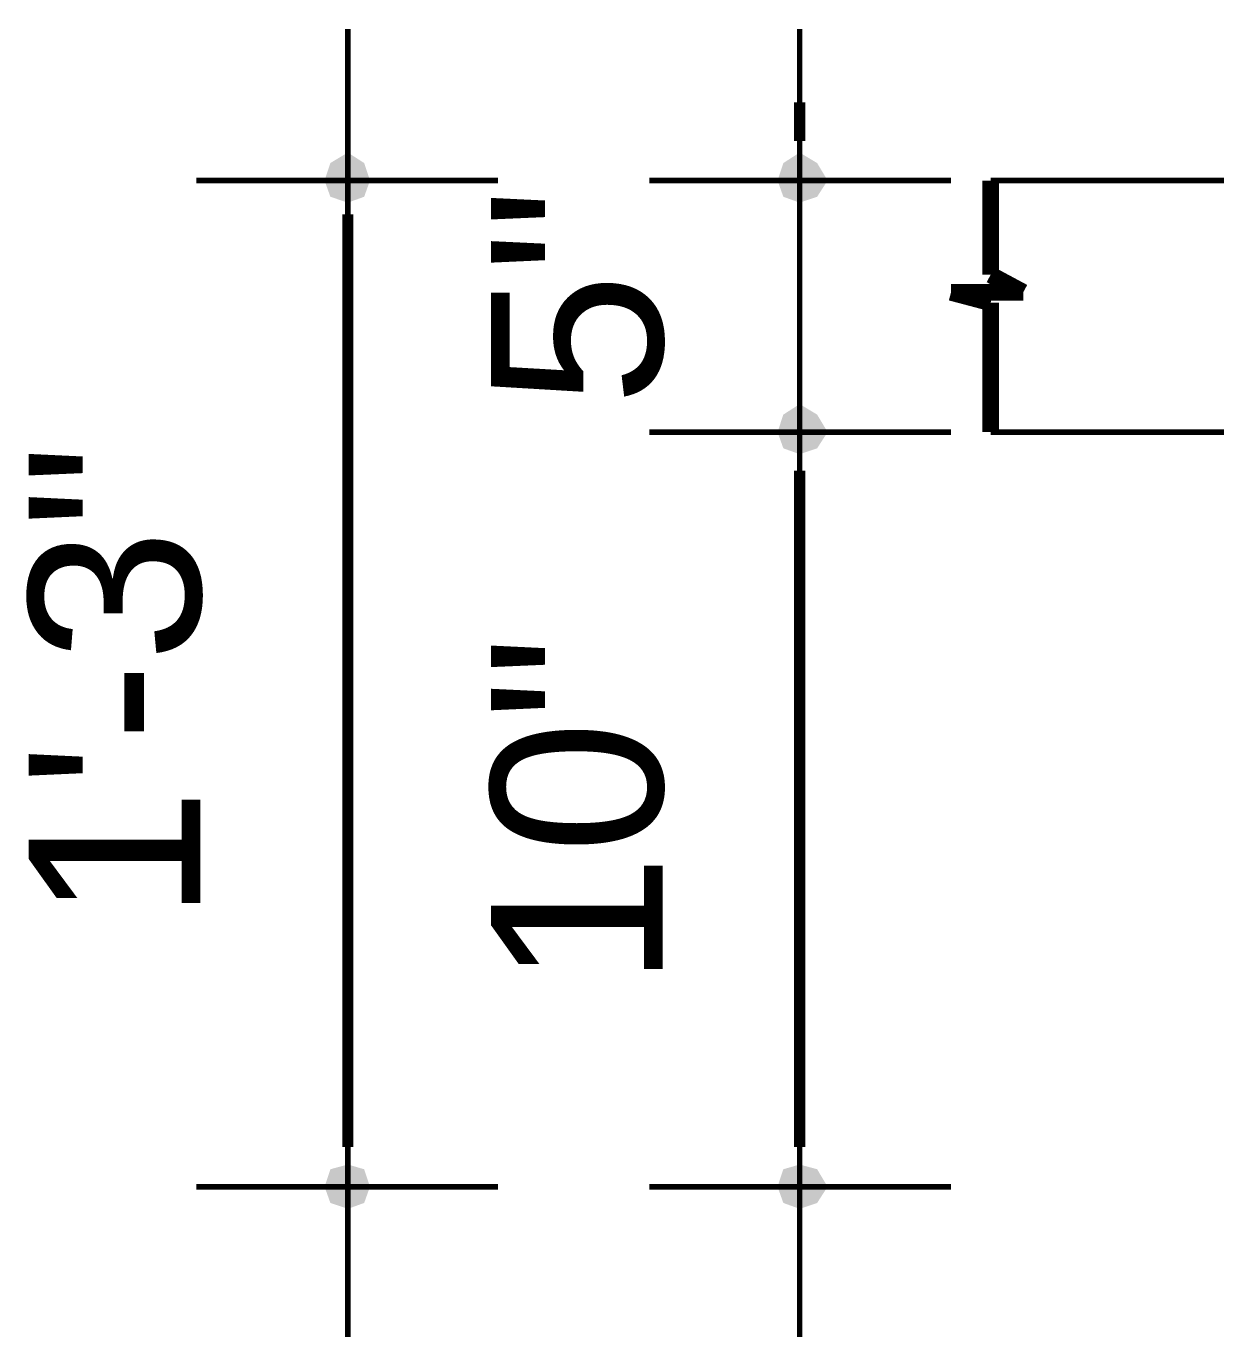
# Model space of a CAD drawing. Header units: millimetres. Extents: x 5 to 350, y 3 to 213.
# Drawn here: x 50.76 to 68.78, y 158.46 to 178.35 of the extents above; entities that cross this region are included whole.
import ezdxf

# ---------------------------------------------------------------- set-up
doc = ezdxf.new("R2010")
doc.units = ezdxf.units.MM
for name, color, linetype in [('H', 251, 'Continuous'), ('P', 255, 'Continuous'), ('T', 255, 'Continuous')]:
    doc.layers.add(name, color=color, linetype=linetype)
doc.styles.get("Standard").update_dxf_attribs({"font": 'arial.ttf'})

msp = doc.modelspace()

# ---------------------------------------------------------------- hatches: boundary and pattern name
at = {"layer": 'H', "linetype": 'Continuous'}
for points in [[(55.28, 176.018), (55.368, 176.283), (55.633, 176.018), (55.28, 176.018)], [(55.633, 176.018), (55.368, 176.283), (55.633, 176.442), (55.633, 176.018)], [(55.633, 176.018), (55.633, 176.442), (55.88, 176.283), (55.633, 176.018)], [(55.633, 176.018), (55.88, 176.283), (55.968, 176.018), (55.633, 176.018)], [(62.142, 176.018), (62.23, 176.283), (62.477, 176.018), (62.142, 176.018)], [(62.477, 176.018), (62.23, 176.283), (62.477, 176.442), (62.477, 176.018)], [(62.477, 176.018), (62.477, 176.442), (62.742, 176.283), (62.477, 176.018)], [(62.477, 176.018), (62.742, 176.283), (62.9, 176.018), (62.477, 176.018)], [(55.368, 175.772), (55.28, 176.018), (55.633, 176.018), (55.368, 175.772)], [(55.633, 175.683), (55.368, 175.772), (55.633, 176.018), (55.633, 175.683)], [(55.633, 175.683), (55.633, 176.018), (55.88, 175.772), (55.633, 175.683)], [(55.88, 175.772), (55.633, 176.018), (55.968, 176.018), (55.88, 175.772)], [(62.23, 175.772), (62.142, 176.018), (62.477, 176.018), (62.23, 175.772)], [(62.477, 175.683), (62.23, 175.772), (62.477, 176.018), (62.477, 175.683)], [(62.477, 175.683), (62.477, 176.018), (62.742, 175.772), (62.477, 175.683)], [(62.742, 175.772), (62.477, 176.018), (62.9, 176.018), (62.742, 175.772)], [(62.477, 172.208), (62.23, 172.473), (62.477, 172.632), (62.477, 172.208)], [(62.477, 172.208), (62.23, 172.473), (62.477, 172.632), (62.477, 172.208)], [(62.477, 172.208), (62.477, 172.632), (62.742, 172.473), (62.477, 172.208)], [(62.477, 172.208), (62.477, 172.632), (62.742, 172.473), (62.477, 172.208)], [(62.142, 172.208), (62.23, 172.473), (62.477, 172.208), (62.142, 172.208)], [(62.142, 172.208), (62.23, 172.473), (62.477, 172.208), (62.142, 172.208)], [(62.477, 172.208), (62.742, 172.473), (62.9, 172.208), (62.477, 172.208)], [(62.477, 172.208), (62.742, 172.473), (62.9, 172.208), (62.477, 172.208)], [(62.23, 171.962), (62.142, 172.208), (62.477, 172.208), (62.23, 171.962)], [(62.23, 171.962), (62.142, 172.208), (62.477, 172.208), (62.23, 171.962)], [(62.477, 171.873), (62.23, 171.962), (62.477, 172.208), (62.477, 171.873)], [(62.477, 171.873), (62.23, 171.962), (62.477, 172.208), (62.477, 171.873)], [(62.477, 171.873), (62.477, 172.208), (62.742, 171.962), (62.477, 171.873)], [(62.742, 171.962), (62.477, 172.208), (62.9, 172.208), (62.742, 171.962)], [(62.477, 171.873), (62.477, 172.208), (62.742, 171.962), (62.477, 171.873)], [(62.742, 171.962), (62.477, 172.208), (62.9, 172.208), (62.742, 171.962)], [(55.28, 160.778), (55.368, 161.043), (55.633, 160.778), (55.28, 160.778)], [(55.633, 160.778), (55.368, 161.043), (55.633, 161.114), (55.633, 160.778)], [(55.633, 160.778), (55.633, 161.114), (55.88, 161.043), (55.633, 160.778)], [(55.633, 160.778), (55.88, 161.043), (55.968, 160.778), (55.633, 160.778)], [(62.142, 160.778), (62.23, 161.043), (62.477, 160.778), (62.142, 160.778)], [(62.477, 160.778), (62.23, 161.043), (62.477, 161.114), (62.477, 160.778)], [(62.477, 160.778), (62.477, 161.114), (62.742, 161.043), (62.477, 160.778)], [(62.477, 160.778), (62.742, 161.043), (62.9, 160.778), (62.477, 160.778)], [(55.368, 160.532), (55.28, 160.778), (55.633, 160.778), (55.368, 160.532)], [(55.633, 160.443), (55.368, 160.532), (55.633, 160.778), (55.633, 160.443)], [(55.633, 160.443), (55.633, 160.778), (55.88, 160.532), (55.633, 160.443)], [(55.88, 160.532), (55.633, 160.778), (55.968, 160.778), (55.88, 160.532)], [(62.23, 160.532), (62.142, 160.778), (62.477, 160.778), (62.23, 160.532)], [(62.477, 160.443), (62.23, 160.532), (62.477, 160.778), (62.477, 160.443)], [(62.477, 160.443), (62.477, 160.778), (62.742, 160.532), (62.477, 160.443)], [(62.742, 160.532), (62.477, 160.778), (62.9, 160.778), (62.742, 160.532)]]:
    msp.add_hatch(color=256, dxfattribs=at).paths.add_polyline_path(points)

# ---------------------------------------------------------------- linework, layer by layer
at = {"layer": 'P'}
for points, const_width in [([(55.633, 173.743), (55.633, 178.312)], 0.085), ([(62.477, 178.312), (62.477, 173.743)], 0.085), ([(62.477, 176.618), (62.477, 177.2)], 0.169), ([(65.37, 174.59), (65.37, 176.018)], 0.254), ([(53.34, 176.018), (57.908, 176.018)], 0.085), ([(64.77, 176.018), (60.202, 176.018)], 0.085), ([(86.448, 176.018), (65.37, 176.018)], 0.085), ([(55.633, 175.507), (55.633, 161.378)], 0.169), ([(65.864, 174.325), (65.37, 174.59)], 0.254), ([(62.477, 169.933), (62.477, 174.502)], 0.085), ([(62.477, 169.933), (62.477, 174.502)], 0.085), ([(65.37, 174.166), (64.77, 174.325)], 0.254), ([(64.77, 174.325), (65.864, 174.325)], 0.254), ([(65.37, 172.208), (65.37, 174.166)], 0.254), ([(60.202, 172.208), (64.77, 172.208)], 0.085), ([(60.202, 172.208), (64.77, 172.208)], 0.085), ([(65.37, 172.208), (71.632, 172.208)], 0.085), ([(62.477, 171.626), (62.477, 171.115)], 0.169), ([(62.477, 171.626), (62.477, 161.378)], 0.169), ([(55.633, 163.072), (55.633, 158.503)], 0.085), ([(62.477, 163.072), (62.477, 158.503)], 0.085), ([(57.908, 160.778), (53.34, 160.778)], 0.085), ([(64.77, 160.778), (60.202, 160.778)], 0.085)]:
    msp.add_lwpolyline(points, dxfattribs=dict(at, const_width=const_width))

# ---------------------------------------------------------------- texts
at = {"layer": 'T', "char_height": 2.6, "attachment_point": 1, "rotation": 90}
for s, insert in [('{\\fArial|b0|i0|c0|p18;5"}', (57.8, 172.6)), ('{\\fArial|b0|i0|c0|p18;1\'-3"}', (50.8, 164.8)), ('{\\fArial|b0|i0|c0|p18;10"}', (57.8, 163.8))]:
    msp.add_mtext(s, dxfattribs=dict(at, insert=insert))

doc.saveas('drawing.dxf')
